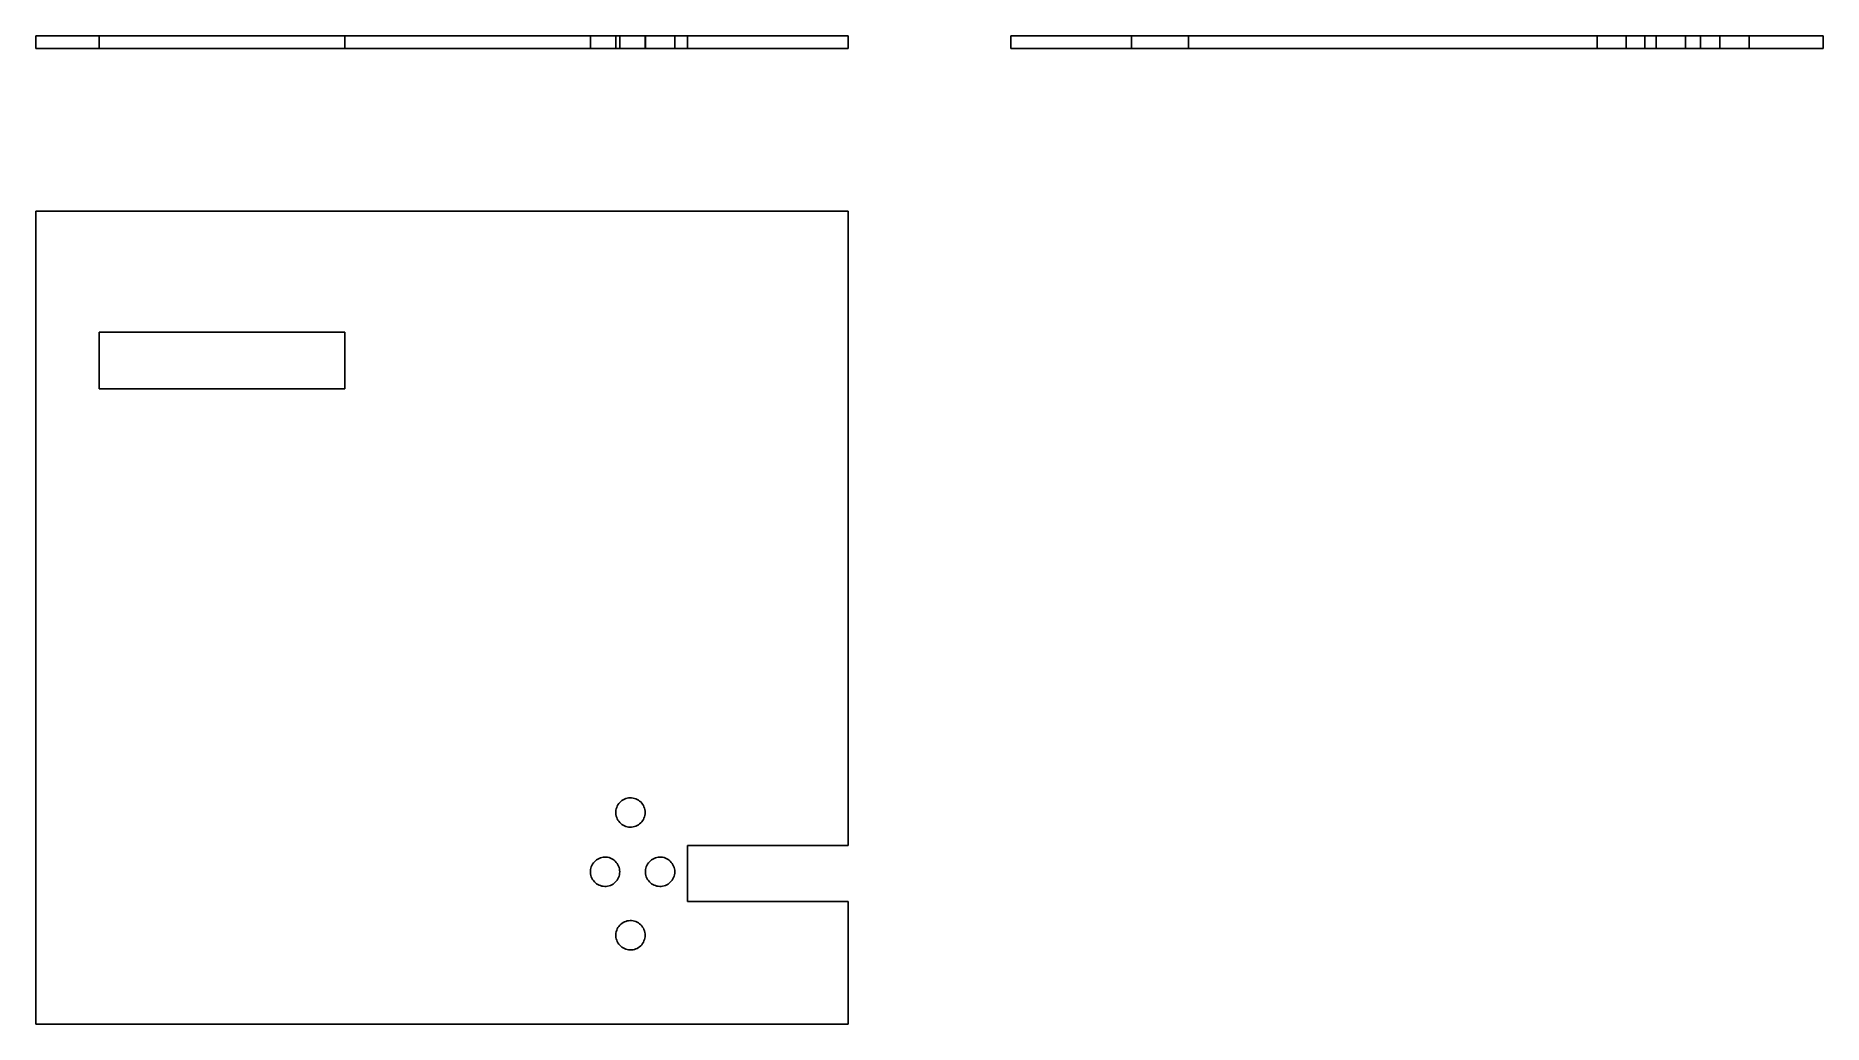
# Model space of a CAD drawing. Extents: x 0 to 3.3, y 0 to 1.82.
import ezdxf

# ---------------------------------------------------------------- set-up
doc = ezdxf.new("R2010")
doc.units = 0
doc.linetypes.add('HIDDEN', pattern=[0.075, 0.050025, -0.024975])
for name, color, linetype in [('FRONT', 7, 'CONTINUOUS'), ('FRONT_HID', 7, 'HIDDEN'), ('LEFT', 7, 'CONTINUOUS'), ('LEFT_HID', 7, 'HIDDEN'), ('TOP', 7, 'CONTINUOUS')]:
    doc.layers.add(name, color=color, linetype=linetype)

msp = doc.modelspace()

# ---------------------------------------------------------------- linework, layer by layer
at = {"layer": 'FRONT'}
for p, q in [((0, 1.8), (0, 1.823438)), ((1.5, 1.823438), (0, 1.823438)), ((1.5, 1.8), (1.5, 1.823438)), ((1.5, 1.8), (0, 1.8))]:
    msp.add_line(p, q, dxfattribs=at)
at = {"layer": 'FRONT_HID', "linetype": 'HIDDEN'}
for p, q in [((0.117188, 1.823438), (0.570312, 1.823438)), ((0.570312, 1.823438), (0.117188, 1.823438)), ((0.117188, 1.823438), (0.117188, 1.8)), ((0.117188, 1.823438), (0.117188, 1.8)), ((0.570312, 1.823438), (0.570312, 1.8)), ((0.570312, 1.823438), (0.570312, 1.8)), ((1.078125, 1.823438), (1.024013, 1.823438)), ((1.024013, 1.823438), (1.078125, 1.823438)), ((1.024013, 1.8), (1.024013, 1.823438)), ((1.125, 1.823438), (1.070888, 1.823438)), ((1.070888, 1.823438), (1.125, 1.823438)), ((1.125, 1.823438), (1.070888, 1.823438)), ((1.070888, 1.823438), (1.125, 1.823438)), ((1.070888, 1.8), (1.070888, 1.823438)), ((1.070888, 1.8), (1.070888, 1.823438)), ((1.078125, 1.823438), (1.078125, 1.8)), ((1.125, 1.823438), (1.125, 1.8)), ((1.125, 1.823438), (1.125, 1.8)), ((1.179687, 1.823438), (1.125576, 1.823438)), ((1.125576, 1.823438), (1.179687, 1.823438)), ((1.125576, 1.8), (1.125576, 1.823438)), ((1.179688, 1.823438), (1.179688, 1.8)), ((1.203125, 1.823438), (1.5, 1.823438)), ((1.5, 1.823438), (1.203125, 1.823438)), ((1.203125, 1.823438), (1.203125, 1.8)), ((1.203125, 1.823438), (1.203125, 1.8)), ((0.117188, 1.8), (0.570312, 1.8)), ((0.570312, 1.8), (0.117188, 1.8)), ((1.078125, 1.8), (1.024013, 1.8)), ((1.024013, 1.8), (1.078125, 1.8)), ((1.125, 1.8), (1.070888, 1.8)), ((1.070888, 1.8), (1.125, 1.8)), ((1.125, 1.8), (1.070888, 1.8)), ((1.070888, 1.8), (1.125, 1.8)), ((1.179687, 1.8), (1.125576, 1.8)), ((1.125576, 1.8), (1.179687, 1.8)), ((1.203125, 1.8), (1.5, 1.8)), ((1.5, 1.8), (1.203125, 1.8))]:
    msp.add_line(p, q, dxfattribs=at)
at = {"layer": 'LEFT'}
for p, q in [((1.8, 1.8), (1.8, 1.823438)), ((1.8, 1.823438), (3.3, 1.823438)), ((3.3, 1.8), (3.3, 1.823438)), ((1.8, 1.8), (3.3, 1.8))]:
    msp.add_line(p, q, dxfattribs=at)
at = {"layer": 'LEFT_HID', "linetype": 'HIDDEN'}
for p, q in [((2.970313, 1.823438), (1.8, 1.823438)), ((2.023191, 1.823438), (2.128125, 1.823438)), ((2.128125, 1.823438), (2.023191, 1.823438)), ((2.023191, 1.823438), (2.023191, 1.8)), ((2.023191, 1.823438), (2.023191, 1.8)), ((2.128125, 1.823438), (2.128125, 1.8)), ((2.128125, 1.823438), (2.128125, 1.8)), ((2.909375, 1.823438), (2.882319, 1.823438)), ((2.882319, 1.823438), (2.936431, 1.823438)), ((2.882319, 1.8), (2.882319, 1.823438)), ((2.936431, 1.823438), (2.909375, 1.823438)), ((2.936431, 1.8), (2.936431, 1.823438)), ((2.970313, 1.823438), (3.073437, 1.823438)), ((2.970313, 1.823438), (2.970313, 1.8)), ((2.970313, 1.823438), (2.970313, 1.8)), ((3.01875, 1.823438), (2.991694, 1.823438)), ((2.991694, 1.823438), (3.045806, 1.823438)), ((3.01875, 1.823438), (2.991694, 1.823438)), ((2.991694, 1.823438), (3.045806, 1.823438)), ((2.991694, 1.8), (2.991694, 1.823438)), ((2.991694, 1.8), (2.991694, 1.823438)), ((3.045806, 1.823438), (3.01875, 1.823438)), ((3.045806, 1.823438), (3.01875, 1.823438)), ((3.045806, 1.8), (3.045806, 1.823438)), ((3.045806, 1.8), (3.045806, 1.823438)), ((3.3, 1.823438), (3.073437, 1.823438)), ((3.073437, 1.823438), (3.073437, 1.8)), ((3.073437, 1.823438), (3.073437, 1.8)), ((3.135937, 1.823438), (3.108882, 1.823438)), ((3.108882, 1.823438), (3.162993, 1.823438)), ((3.108882, 1.8), (3.108882, 1.823438)), ((3.162993, 1.823438), (3.135937, 1.823438)), ((3.162993, 1.8), (3.162993, 1.823438)), ((2.970313, 1.8), (1.8, 1.8)), ((2.023191, 1.8), (2.128125, 1.8)), ((2.128125, 1.8), (2.023191, 1.8)), ((2.909375, 1.8), (2.882319, 1.8)), ((2.882319, 1.8), (2.936431, 1.8)), ((2.936431, 1.8), (2.909375, 1.8)), ((2.970313, 1.8), (3.073437, 1.8)), ((3.01875, 1.8), (2.991694, 1.8)), ((2.991694, 1.8), (3.045806, 1.8)), ((3.01875, 1.8), (2.991694, 1.8)), ((2.991694, 1.8), (3.045806, 1.8)), ((3.045806, 1.8), (3.01875, 1.8)), ((3.045806, 1.8), (3.01875, 1.8)), ((3.3, 1.8), (3.073437, 1.8)), ((3.135937, 1.8), (3.108882, 1.8)), ((3.108882, 1.8), (3.162993, 1.8)), ((3.162993, 1.8), (3.135937, 1.8))]:
    msp.add_line(p, q, dxfattribs=at)
at = {"layer": 'TOP'}
for p, q in [((0, 1.5), (0, 0)), ((1.5, 1.5), (0, 1.5)), ((1.5, 0.329688), (1.5, 1.5)), ((0.117188, 1.276809), (0.117188, 1.171875)), ((0.570312, 1.276809), (0.117188, 1.276809)), ((0.570312, 1.171875), (0.570312, 1.276809)), ((0.117188, 1.171875), (0.570312, 1.171875)), ((1.071725, 0.397301), (1.07119, 0.394657)), ((1.07252, 0.399879), (1.071725, 0.397301)), ((1.073568, 0.402364), (1.07252, 0.399879)), ((1.074858, 0.404733), (1.073568, 0.402364)), ((1.076377, 0.406961), (1.074858, 0.404733)), ((1.078111, 0.409028), (1.076377, 0.406961)), ((1.080042, 0.410911), (1.078111, 0.409028)), ((1.08215, 0.412593), (1.080042, 0.410911)), ((1.084416, 0.414056), (1.08215, 0.412593)), ((1.086816, 0.415287), (1.084416, 0.414056)), ((1.089327, 0.416272), (1.086816, 0.415287)), ((1.091924, 0.417003), (1.089327, 0.416272)), ((1.09458, 0.417471), (1.091924, 0.417003)), ((1.09727, 0.417673), (1.09458, 0.417471)), ((1.099966, 0.417605), (1.09727, 0.417673)), ((1.102642, 0.41727), (1.099966, 0.417605)), ((1.105272, 0.41667), (1.102642, 0.41727)), ((1.107829, 0.415811), (1.105272, 0.41667)), ((1.110287, 0.414701), (1.107829, 0.415811)), ((1.112623, 0.413353), (1.110287, 0.414701)), ((1.114813, 0.411778), (1.112623, 0.413353)), ((1.116836, 0.409993), (1.114813, 0.411778)), ((1.11867, 0.408016), (1.116836, 0.409993)), ((1.120299, 0.405866), (1.11867, 0.408016)), ((1.121705, 0.403565), (1.120299, 0.405866)), ((1.122875, 0.401134), (1.121705, 0.403565)), ((1.123798, 0.3986), (1.122875, 0.401134)), ((1.124464, 0.395986), (1.123798, 0.3986)), ((1.07119, 0.394657), (1.070922, 0.391974)), ((1.070922, 0.391974), (1.070922, 0.389276)), ((1.070922, 0.389276), (1.07119, 0.386593)), ((1.07119, 0.386593), (1.071725, 0.383949)), ((1.071725, 0.383949), (1.07252, 0.381371)), ((1.07252, 0.381371), (1.073568, 0.378886)), ((1.073568, 0.378886), (1.074858, 0.376517)), ((1.074858, 0.376517), (1.076377, 0.374289)), ((1.076377, 0.374289), (1.078111, 0.372222)), ((1.078111, 0.372222), (1.080042, 0.370339)), ((1.080042, 0.370339), (1.08215, 0.368657)), ((1.08215, 0.368657), (1.084416, 0.367194)), ((1.084416, 0.367194), (1.086816, 0.365963)), ((1.086816, 0.365963), (1.089327, 0.364978)), ((1.089327, 0.364978), (1.091924, 0.364247)), ((1.091924, 0.364247), (1.09458, 0.363779)), ((1.09458, 0.363779), (1.09727, 0.363577)), ((1.09727, 0.363577), (1.099966, 0.363645)), ((1.099966, 0.363645), (1.102642, 0.36398)), ((1.102642, 0.36398), (1.105272, 0.36458)), ((1.105272, 0.36458), (1.107829, 0.365439)), ((1.107829, 0.365439), (1.110287, 0.366549)), ((1.110287, 0.366549), (1.112623, 0.367897)), ((1.112623, 0.367897), (1.114813, 0.369472)), ((1.114813, 0.369472), (1.116836, 0.371257)), ((1.116836, 0.371257), (1.11867, 0.373234)), ((1.11867, 0.373234), (1.120299, 0.375384)), ((1.120299, 0.375384), (1.121705, 0.377685)), ((1.121705, 0.377685), (1.122875, 0.380116)), ((1.122875, 0.380116), (1.123798, 0.38265)), ((1.123798, 0.38265), (1.124464, 0.385264)), ((1.124866, 0.393319), (1.124464, 0.395986)), ((1.124464, 0.385264), (1.124866, 0.387931)), ((1.125, 0.390625), (1.124866, 0.393319)), ((1.124866, 0.387931), (1.125, 0.390625)), ((1.029502, 0.297586), (1.027983, 0.295358)), ((1.031236, 0.299653), (1.029502, 0.297586)), ((1.033167, 0.301536), (1.031236, 0.299653)), ((1.035275, 0.303218), (1.033167, 0.301536)), ((1.037541, 0.304681), (1.035275, 0.303218)), ((1.039941, 0.305912), (1.037541, 0.304681)), ((1.042452, 0.306897), (1.039941, 0.305912)), ((1.045049, 0.307628), (1.042452, 0.306897)), ((1.047705, 0.308096), (1.045049, 0.307628)), ((1.050395, 0.308298), (1.047705, 0.308096)), ((1.053091, 0.30823), (1.050395, 0.308298)), ((1.055767, 0.307895), (1.053091, 0.30823)), ((1.058397, 0.307295), (1.055767, 0.307895)), ((1.060954, 0.306436), (1.058397, 0.307295)), ((1.063412, 0.305326), (1.060954, 0.306436)), ((1.065748, 0.303978), (1.063412, 0.305326)), ((1.067938, 0.302403), (1.065748, 0.303978)), ((1.069961, 0.300618), (1.067938, 0.302403)), ((1.071795, 0.298641), (1.069961, 0.300618)), ((1.073424, 0.296491), (1.071795, 0.298641)), ((1.131064, 0.297586), (1.129545, 0.295358)), ((1.132798, 0.299653), (1.131064, 0.297586)), ((1.134729, 0.301536), (1.132798, 0.299653)), ((1.136838, 0.303218), (1.134729, 0.301536)), ((1.139104, 0.304681), (1.136838, 0.303218)), ((1.141504, 0.305912), (1.139104, 0.304681)), ((1.144015, 0.306897), (1.141504, 0.305912)), ((1.146611, 0.307628), (1.144015, 0.306897)), ((1.149267, 0.308096), (1.146611, 0.307628)), ((1.151957, 0.308298), (1.149267, 0.308096)), ((1.154653, 0.30823), (1.151957, 0.308298)), ((1.15733, 0.307895), (1.154653, 0.30823)), ((1.159959, 0.307295), (1.15733, 0.307895)), ((1.162516, 0.306436), (1.159959, 0.307295)), ((1.164975, 0.305326), (1.162516, 0.306436)), ((1.167311, 0.303978), (1.164975, 0.305326)), ((1.169501, 0.302403), (1.167311, 0.303978)), ((1.171523, 0.300618), (1.169501, 0.302403)), ((1.173358, 0.298641), (1.171523, 0.300618)), ((1.174986, 0.296491), (1.173358, 0.298641)), ((1.203125, 0.329688), (1.203125, 0.226562)), ((1.5, 0.329688), (1.203125, 0.329688)), ((1.024315, 0.285282), (1.024047, 0.282599)), ((1.024047, 0.282599), (1.024047, 0.279901)), ((1.024047, 0.279901), (1.024315, 0.277218)), ((1.02485, 0.287926), (1.024315, 0.285282)), ((1.024315, 0.277218), (1.02485, 0.274574)), ((1.025645, 0.290504), (1.02485, 0.287926)), ((1.02485, 0.274574), (1.025645, 0.271996)), ((1.026693, 0.292989), (1.025645, 0.290504)), ((1.025645, 0.271996), (1.026693, 0.269511)), ((1.027983, 0.295358), (1.026693, 0.292989)), ((1.026693, 0.269511), (1.027983, 0.267142)), ((1.027983, 0.267142), (1.029502, 0.264914)), ((1.029502, 0.264914), (1.031236, 0.262847)), ((1.071795, 0.263859), (1.073424, 0.266009)), ((1.07483, 0.29419), (1.073424, 0.296491)), ((1.073424, 0.266009), (1.07483, 0.26831)), ((1.076, 0.291759), (1.07483, 0.29419)), ((1.07483, 0.26831), (1.076, 0.270741)), ((1.076923, 0.289225), (1.076, 0.291759)), ((1.076, 0.270741), (1.076923, 0.273275)), ((1.077589, 0.286611), (1.076923, 0.289225)), ((1.076923, 0.273275), (1.077589, 0.275889)), ((1.077991, 0.283944), (1.077589, 0.286611)), ((1.077589, 0.275889), (1.077991, 0.278556)), ((1.078125, 0.28125), (1.077991, 0.283944)), ((1.077991, 0.278556), (1.078125, 0.28125)), ((1.125878, 0.285282), (1.125609, 0.282599)), ((1.125609, 0.282599), (1.125609, 0.279901)), ((1.125609, 0.279901), (1.125878, 0.277218)), ((1.126412, 0.287926), (1.125878, 0.285282)), ((1.125878, 0.277218), (1.126412, 0.274574)), ((1.127207, 0.290504), (1.126412, 0.287926)), ((1.126412, 0.274574), (1.127207, 0.271996)), ((1.128255, 0.292989), (1.127207, 0.290504)), ((1.127207, 0.271996), (1.128255, 0.269511)), ((1.129545, 0.295358), (1.128255, 0.292989)), ((1.128255, 0.269511), (1.129545, 0.267142)), ((1.129545, 0.267142), (1.131064, 0.264914)), ((1.131064, 0.264914), (1.132798, 0.262847)), ((1.173358, 0.263859), (1.174986, 0.266009)), ((1.176393, 0.29419), (1.174986, 0.296491)), ((1.174986, 0.266009), (1.176393, 0.26831)), ((1.177563, 0.291759), (1.176393, 0.29419)), ((1.176393, 0.26831), (1.177563, 0.270741)), ((1.178485, 0.289225), (1.177563, 0.291759)), ((1.177563, 0.270741), (1.178485, 0.273275)), ((1.179151, 0.286611), (1.178485, 0.289225)), ((1.178485, 0.273275), (1.179151, 0.275889)), ((1.179553, 0.283944), (1.179151, 0.286611)), ((1.179151, 0.275889), (1.179553, 0.278556)), ((1.179687, 0.28125), (1.179553, 0.283944)), ((1.179553, 0.278556), (1.179687, 0.28125)), ((1.031236, 0.262847), (1.033167, 0.260964)), ((1.033167, 0.260964), (1.035275, 0.259282)), ((1.035275, 0.259282), (1.037541, 0.257819)), ((1.037541, 0.257819), (1.039941, 0.256588)), ((1.039941, 0.256588), (1.042452, 0.255603)), ((1.042452, 0.255603), (1.045049, 0.254872)), ((1.045049, 0.254872), (1.047705, 0.254404)), ((1.047705, 0.254404), (1.050395, 0.254202)), ((1.050395, 0.254202), (1.053091, 0.25427)), ((1.053091, 0.25427), (1.055767, 0.254605)), ((1.055767, 0.254605), (1.058397, 0.255205)), ((1.058397, 0.255205), (1.060954, 0.256064)), ((1.060954, 0.256064), (1.063412, 0.257174)), ((1.063412, 0.257174), (1.065748, 0.258522)), ((1.065748, 0.258522), (1.067938, 0.260097)), ((1.067938, 0.260097), (1.069961, 0.261882)), ((1.069961, 0.261882), (1.071795, 0.263859)), ((1.132798, 0.262847), (1.134729, 0.260964)), ((1.134729, 0.260964), (1.136838, 0.259282)), ((1.136838, 0.259282), (1.139104, 0.257819)), ((1.139104, 0.257819), (1.141504, 0.256588)), ((1.141504, 0.256588), (1.144015, 0.255603)), ((1.144015, 0.255603), (1.146611, 0.254872)), ((1.146611, 0.254872), (1.149267, 0.254404)), ((1.149267, 0.254404), (1.151957, 0.254202)), ((1.151957, 0.254202), (1.154653, 0.25427)), ((1.154653, 0.25427), (1.15733, 0.254605)), ((1.15733, 0.254605), (1.159959, 0.255205)), ((1.159959, 0.255205), (1.162516, 0.256064)), ((1.162516, 0.256064), (1.164975, 0.257174)), ((1.164975, 0.257174), (1.167311, 0.258522)), ((1.167311, 0.258522), (1.169501, 0.260097)), ((1.169501, 0.260097), (1.171523, 0.261882)), ((1.171523, 0.261882), (1.173358, 0.263859)), ((1.203125, 0.226562), (1.5, 0.226562)), ((1.5, 0), (1.5, 0.226562)), ((1.07119, 0.168095), (1.070922, 0.165411)), ((1.070922, 0.165411), (1.070922, 0.162714)), ((1.071725, 0.170739), (1.07119, 0.168095)), ((1.07252, 0.173316), (1.071725, 0.170739)), ((1.073568, 0.175802), (1.07252, 0.173316)), ((1.074858, 0.17817), (1.073568, 0.175802)), ((1.076377, 0.180399), (1.074858, 0.17817)), ((1.078111, 0.182465), (1.076377, 0.180399)), ((1.080042, 0.184349), (1.078111, 0.182465)), ((1.08215, 0.18603), (1.080042, 0.184349)), ((1.084416, 0.187494), (1.08215, 0.18603)), ((1.086816, 0.188724), (1.084416, 0.187494)), ((1.089327, 0.18971), (1.086816, 0.188724)), ((1.091924, 0.19044), (1.089327, 0.18971)), ((1.09458, 0.190908), (1.091924, 0.19044)), ((1.09727, 0.19111), (1.09458, 0.190908)), ((1.099966, 0.191043), (1.09727, 0.19111)), ((1.102642, 0.190707), (1.099966, 0.191043)), ((1.105272, 0.190107), (1.102642, 0.190707)), ((1.107829, 0.189248), (1.105272, 0.190107)), ((1.110287, 0.188139), (1.107829, 0.189248)), ((1.112623, 0.18679), (1.110287, 0.188139)), ((1.114813, 0.185216), (1.112623, 0.18679)), ((1.116836, 0.183431), (1.114813, 0.185216)), ((1.11867, 0.181454), (1.116836, 0.183431)), ((1.120299, 0.179304), (1.11867, 0.181454)), ((1.121705, 0.177002), (1.120299, 0.179304)), ((1.122875, 0.174572), (1.121705, 0.177002)), ((1.123798, 0.172037), (1.122875, 0.174572)), ((1.124464, 0.169424), (1.123798, 0.172037)), ((1.124866, 0.166756), (1.124464, 0.169424)), ((1.125, 0.164062), (1.124866, 0.166756)), ((1.070922, 0.162714), (1.07119, 0.16003)), ((1.07119, 0.16003), (1.071725, 0.157386)), ((1.071725, 0.157386), (1.07252, 0.154809)), ((1.07252, 0.154809), (1.073568, 0.152323)), ((1.073568, 0.152323), (1.074858, 0.149955)), ((1.074858, 0.149955), (1.076377, 0.147726)), ((1.076377, 0.147726), (1.078111, 0.14566)), ((1.078111, 0.14566), (1.080042, 0.143776)), ((1.080042, 0.143776), (1.08215, 0.142095)), ((1.08215, 0.142095), (1.084416, 0.140631)), ((1.084416, 0.140631), (1.086816, 0.139401)), ((1.086816, 0.139401), (1.089327, 0.138415)), ((1.089327, 0.138415), (1.091924, 0.137685)), ((1.091924, 0.137685), (1.09458, 0.137217)), ((1.09458, 0.137217), (1.09727, 0.137015)), ((1.09727, 0.137015), (1.099966, 0.137082)), ((1.099966, 0.137082), (1.102642, 0.137418)), ((1.102642, 0.137418), (1.105272, 0.138018)), ((1.105272, 0.138018), (1.107829, 0.138877)), ((1.107829, 0.138877), (1.110287, 0.139986)), ((1.110287, 0.139986), (1.112623, 0.141335)), ((1.112623, 0.141335), (1.114813, 0.142909)), ((1.114813, 0.142909), (1.116836, 0.144694)), ((1.116836, 0.144694), (1.11867, 0.146671)), ((1.11867, 0.146671), (1.120299, 0.148821)), ((1.120299, 0.148821), (1.121705, 0.151123)), ((1.121705, 0.151123), (1.122875, 0.153553)), ((1.122875, 0.153553), (1.123798, 0.156088)), ((1.123798, 0.156088), (1.124464, 0.158701)), ((1.124464, 0.158701), (1.124866, 0.161369)), ((1.124866, 0.161369), (1.125, 0.164062)), ((0, 0), (1.5, 0))]:
    msp.add_line(p, q, dxfattribs=at)

doc.saveas('drawing.dxf')
